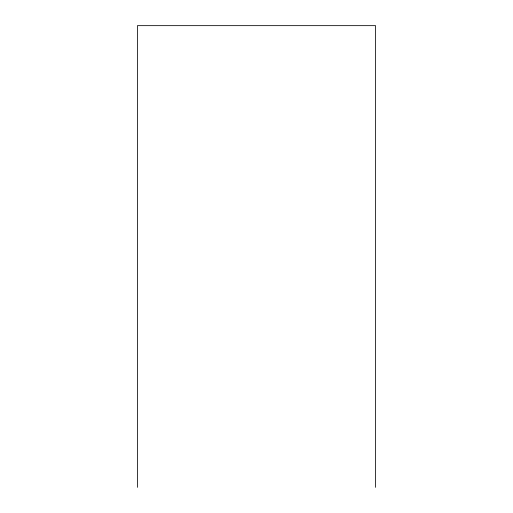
<?xml version="1.0" encoding="UTF-8"?>
<svg xmlns="http://www.w3.org/2000/svg" width="513" height="513" viewBox="0 0 513 513"><rect width="100%" height="100%" fill="white"/><g stroke="black" fill="none" stroke-linecap="round" stroke-linejoin="round"><path stroke-width="0.77" d="M375.567 487.35L375.567 25.65L137.433 25.65L137.433 487.35"/></g></svg>
